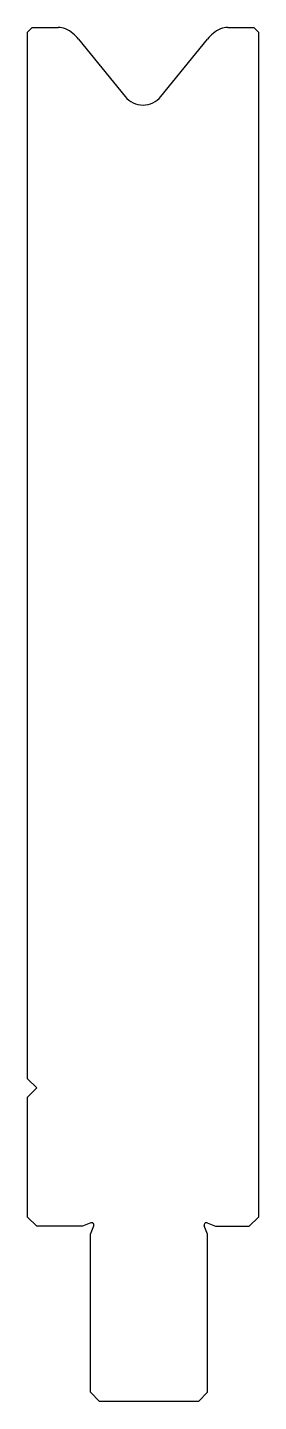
# Model space of a CAD drawing. Header units: metres. Extents: x 97 to 122, y 84 to 233.
import ezdxf

# ---------------------------------------------------------------- set-up
doc = ezdxf.new("R2010")
doc.units = ezdxf.units.M

msp = doc.modelspace()

# ---------------------------------------------------------------- linework, layer by layer
for p, q in [((97.342827, 233.484164), (96.842827, 232.984164)), ((96.842827, 119.484164), (96.842827, 232.984164)), ((97.342827, 233.484164), (100.166323, 233.484164)), ((118.51933, 233.484164), (121.342827, 233.484164)), ((121.842827, 232.984164), (121.342827, 233.484164)), ((121.842827, 232.984164), (121.842827, 104.484164)), ((102.355236, 232.233943), (107.399962, 226.004225)), ((111.285692, 226.004225), (116.330418, 232.233943)), ((96.842827, 119.484164), (97.842827, 118.484164)), ((97.842827, 118.484164), (96.842827, 117.484164)), ((96.842827, 104.484164), (96.842827, 117.484164)), ((96.842827, 104.484164), (97.842827, 103.484164)), ((120.842827, 103.484164), (121.842827, 104.484164)), ((102.792827, 103.484164), (97.842827, 103.484164)), ((103.686257, 103.854235), (102.792827, 103.484164)), ((103.642827, 102.634164), (104.012897, 103.527594)), ((116.342827, 102.634164), (115.972756, 103.527594)), ((116.299396, 103.854235), (117.192827, 103.484164)), ((117.192827, 103.484164), (120.842827, 103.484164)), ((103.642827, 85.484164), (103.642827, 102.634164)), ((116.342827, 85.484164), (116.342827, 102.634164)), ((103.642827, 85.484164), (104.642827, 84.484164)), ((115.342827, 84.484164), (116.342827, 85.484164)), ((115.342827, 84.484164), (104.642827, 84.484164))]:
    msp.add_line(p, q)
for centre, radius, start, end in [((100.166323, 231.484164), 2, 67.284502, 90), ((100.071687, 230.984164), 2.5, 47.654714, 69.709581), ((99.246651, 229.716662), 4, 38.999991, 51.151963), ((119.439002, 229.716662), 4, 128.848037, 141.000009), ((118.613966, 230.984164), 2.5, 110.290419, 132.345286), ((118.51933, 231.484164), 2, 90, 112.715498), ((109.342827, 227.577526), 2.5, 219, 321), ((103.781928, 103.623265), 0.25, 337.5, 112.5), ((116.203726, 103.623265), 0.25, 67.5, 202.5)]:
    msp.add_arc(centre, radius, start, end)

doc.saveas('drawing.dxf')
